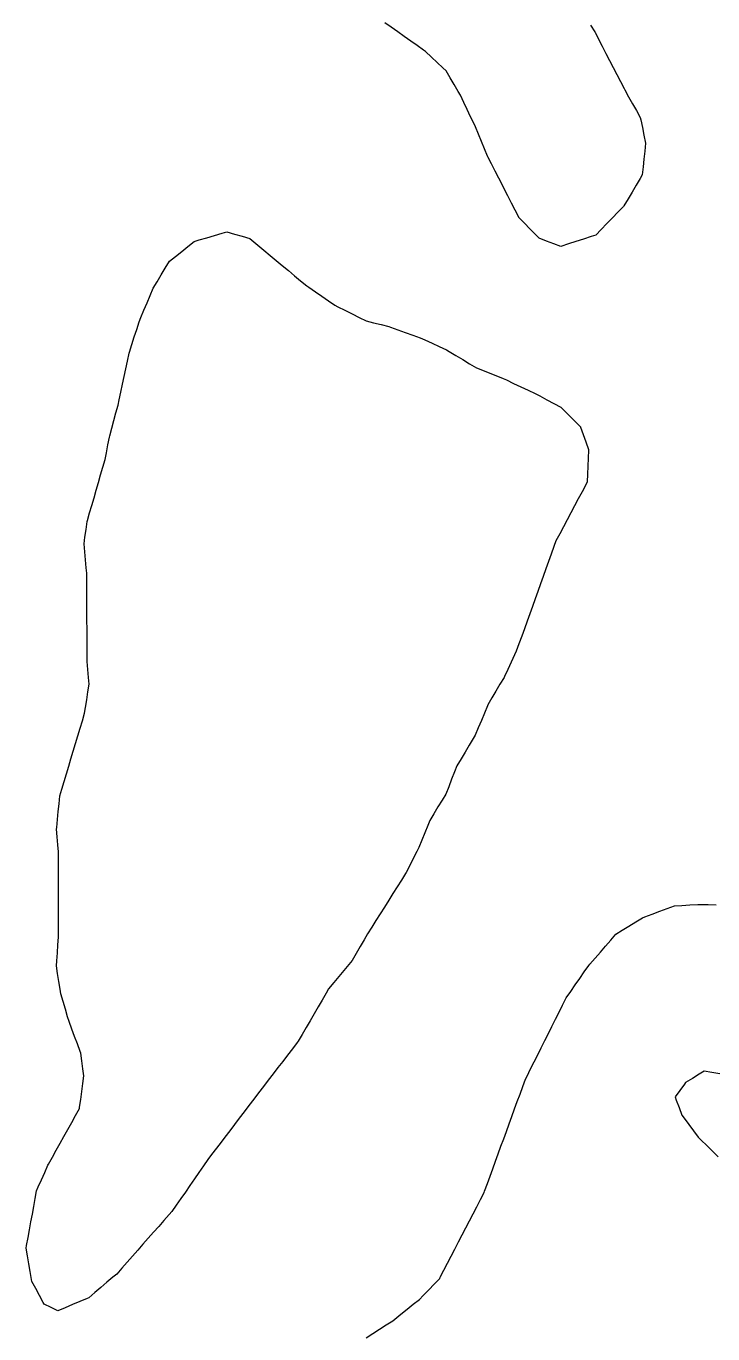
# Model space of a CAD drawing. Header units: millimetres. Extents: x 230 to 3347, y 514 to 5196.
# Drawn here: x 1752.5 to 1839, y 1621.7 to 1786.4 of the extents above; entities that cross this region are included whole.
import ezdxf

# ---------------------------------------------------------------- set-up
doc = ezdxf.new("R2010")
doc.units = ezdxf.units.MM
for name, color, linetype in [('ALL_HOLES', 1, 'Continuous'), ('OUTLINE_ISLAND_01_HOLE_06', 1, 'Continuous'), ('OUTLINE_ISLAND_01_HOLE_13', 1, 'Continuous'), ('OUTLINE_ISLAND_01_HOLE_25', 1, 'Continuous')]:
    doc.layers.add(name, color=color, linetype=linetype)

msp = doc.modelspace()

# ---------------------------------------------------------------- linework, layer by layer
at = {"layer": 'ALL_HOLES'}
for points in [[(1823.5753, 1786.4944), (1824.1151, 1785.6526), (1824.1269, 1785.6297), (1824.5845, 1784.7406), (1825.0422, 1783.8515), (1825.4998, 1782.9623), (1825.9574, 1782.0732), (1826.4151, 1781.1841), (1826.8727, 1780.2949), (1827.3304, 1779.4058), (1827.788, 1778.5166), (1827.8707, 1778.3693), (1828.3604, 1777.4974), (1828.8501, 1776.6255), (1829.3397, 1775.7536), (1829.8294, 1774.8817), (1829.8852, 1774.6113), (1830.0874, 1773.632), (1830.2895, 1772.6526), (1830.4917, 1771.6733), (1830.4886, 1771.6437), (1830.3829, 1770.6493), (1830.2773, 1769.6549), (1830.1716, 1768.6605), (1830.066, 1767.6661), (1829.7994, 1767.2114), (1829.2937, 1766.3487), (1828.788, 1765.486), (1828.2822, 1764.6233), (1827.7765, 1763.7607), (1827.6972, 1763.6784), (1827.0038, 1762.9579), (1826.3103, 1762.2374), (1825.6168, 1761.5169), (1824.9233, 1760.7965), (1824.2298, 1760.076), (1823.6362, 1759.8834), (1822.685, 1759.5749), (1821.7338, 1759.2663), (1820.7826, 1758.9578), (1819.8314, 1758.6492), (1818.9555, 1758.9774), (1818.019, 1759.3283), (1817.0826, 1759.6792), (1816.6381, 1760.1412), (1815.9448, 1760.8618), (1815.2515, 1761.5824), (1814.5582, 1762.3031), (1814.5409, 1762.3366), (1814.0838, 1763.226), (1813.6266, 1764.1154), (1813.1695, 1765.0048), (1812.7123, 1765.8941), (1812.2552, 1766.7835), (1812.0066, 1767.259), (1811.5433, 1768.1452), (1811.08, 1769.0314), (1810.6167, 1769.9176), (1810.5824, 1770.002), (1810.2051, 1770.9281), (1809.8279, 1771.8542), (1809.4507, 1772.7804), (1809.0735, 1773.7065), (1808.8981, 1774.08), (1808.4731, 1774.9852), (1808.0481, 1775.8904), (1807.6231, 1776.7955), (1807.1981, 1777.7007), (1806.9204, 1778.1682), (1806.4096, 1779.0279), (1805.8989, 1779.8877), (1805.3881, 1780.7474), (1804.9902, 1781.1223), (1804.2625, 1781.8082), (1803.5347, 1782.494), (1802.807, 1783.1799), (1802.5581, 1783.356), (1801.7417, 1783.9335), (1800.9253, 1784.5109), (1800.1088, 1785.0884), (1799.2924, 1785.6659), (1798.476, 1786.2434), (1797.6596, 1786.8209)], [(1795.3161, 1621.2155), (1796.1584, 1621.7545), (1797.0006, 1622.2935), (1797.8429, 1622.8325), (1798.6852, 1623.3716), (1798.9166, 1623.557), (1799.6968, 1624.1825), (1800.477, 1624.808), (1801.2573, 1625.4334), (1802.0375, 1626.0589), (1802.4971, 1626.5355), (1803.1912, 1627.2554), (1803.8853, 1627.9753), (1804.5794, 1628.6951), (1804.6568, 1628.8449), (1805.116, 1629.7332), (1805.5751, 1630.6216), (1806.0342, 1631.5099), (1806.4934, 1632.3983), (1806.9525, 1633.2867), (1807.4117, 1634.175), (1807.8708, 1635.0634), (1808.3299, 1635.9518), (1808.7891, 1636.8401), (1809.2482, 1637.7285), (1809.7074, 1638.6169), (1810.1665, 1639.5052), (1810.2367, 1639.6976), (1810.5794, 1640.6371), (1810.922, 1641.5765), (1811.2647, 1642.516), (1811.6074, 1643.4554), (1811.9501, 1644.3949), (1812.2927, 1645.3343), (1812.6354, 1646.2738), (1812.9781, 1647.2133), (1813.3208, 1648.1527), (1813.6634, 1649.0922), (1814.0061, 1650.0316), (1814.3488, 1650.9711), (1814.6914, 1651.9105), (1815.0341, 1652.85), (1815.3768, 1653.7894), (1815.5713, 1654.1776), (1816.0193, 1655.0717), (1816.4673, 1655.9657), (1816.9153, 1656.8597), (1817.3633, 1657.7538), (1817.8112, 1658.6478), (1818.2592, 1659.5419), (1818.7072, 1660.4359), (1819.1552, 1661.3299), (1819.6032, 1662.224), (1820.0512, 1663.118), (1820.4992, 1664.0121), (1820.5012, 1664.0149), (1821.0716, 1664.8363), (1821.6421, 1665.6576), (1822.2125, 1666.479), (1822.7829, 1667.3003), (1823.3534, 1668.1216), (1823.4943, 1668.2842), (1824.1493, 1669.0398), (1824.8043, 1669.7954), (1825.4594, 1670.551), (1826.1144, 1671.3066), (1826.7694, 1672.0622), (1827.5491, 1672.5427), (1828.4004, 1673.0674), (1829.2517, 1673.5921), (1830.103, 1674.1168), (1830.3963, 1674.2263), (1831.333, 1674.5763), (1832.2698, 1674.9262), (1833.2066, 1675.2761), (1834.1434, 1675.6261), (1835.0653, 1675.676), (1836.0638, 1675.73), (1837.0624, 1675.7841), (1837.3812, 1675.7789), (1838.3811, 1675.7627), (1839.3809, 1675.7464)], [(1839.8308, 1654.4534), (1838.8441, 1654.6158), (1837.8574, 1654.7783), (1837.2475, 1654.4084), (1836.3924, 1653.89), (1835.5373, 1653.3715), (1835.3948, 1653.1788), (1834.8001, 1652.3748), (1834.2055, 1651.5708), (1834.36, 1651.1468), (1834.7023, 1650.2072), (1835.0446, 1649.2676), (1835.3304, 1648.8832), (1835.927, 1648.0807), (1836.5236, 1647.2782), (1837.1203, 1646.4757), (1837.4923, 1646.1123), (1838.2076, 1645.4136), (1838.923, 1644.7148), (1839.6384, 1644.0161)]]:
    msp.add_lwpolyline(points, dxfattribs=at)
msp.add_lwpolyline([(1777.7777, 1760.477), (1778.7392, 1760.2023), (1779.7008, 1759.9275), (1780.6623, 1759.6528), (1780.9172, 1759.4409), (1781.6862, 1758.8017), (1782.4552, 1758.1625), (1783.2242, 1757.5232), (1783.9933, 1756.884), (1784.7623, 1756.2448), (1785.5313, 1755.6056), (1786.3003, 1754.9663), (1787.0693, 1754.3271), (1787.8383, 1753.6879), (1788.1035, 1753.5055), (1788.9274, 1752.9387), (1789.7513, 1752.372), (1790.5752, 1751.8052), (1791.3991, 1751.2385), (1791.7636, 1751.0556), (1792.6573, 1750.607), (1793.551, 1750.1584), (1794.4448, 1749.7098), (1795.3385, 1749.2613), (1796.2276, 1749.0446), (1797.1992, 1748.8079), (1798.1708, 1748.5712), (1798.3652, 1748.5019), (1799.3071, 1748.1663), (1800.2491, 1747.8306), (1801.1911, 1747.4949), (1802.1331, 1747.1593), (1802.7162, 1746.8877), (1803.6227, 1746.4654), (1804.5291, 1746.0432), (1805.4356, 1745.621), (1805.763, 1745.4253), (1806.6212, 1744.912), (1807.4795, 1744.3988), (1808.3377, 1743.8855), (1809.1959, 1743.3723), (1809.7699, 1743.1431), (1810.6986, 1742.7722), (1811.6272, 1742.4013), (1812.5559, 1742.0304), (1812.9784, 1741.8321), (1813.8837, 1741.4072), (1814.7889, 1740.9824), (1815.6942, 1740.5575), (1816.5995, 1740.1327), (1817.1726, 1739.8214), (1818.0513, 1739.3442), (1818.9301, 1738.8669), (1819.8089, 1738.3897), (1820.1443, 1738.059), (1820.8564, 1737.357), (1821.5685, 1736.6549), (1822.2806, 1735.9529), (1822.2958, 1735.9114), (1822.6396, 1734.9723), (1822.9833, 1734.0333), (1823.3271, 1733.0942), (1823.3225, 1732.9845), (1823.2804, 1731.9853), (1823.2384, 1730.9862), (1823.1963, 1729.9871), (1823.1542, 1728.988), (1822.9637, 1728.6288), (1822.4952, 1727.7454), (1822.0266, 1726.862), (1821.5581, 1725.9785), (1821.0895, 1725.0951), (1820.621, 1724.2117), (1820.1524, 1723.3282), (1819.6838, 1722.4448), (1819.2153, 1721.5614), (1818.9614, 1720.8558), (1818.6229, 1719.9149), (1818.2843, 1718.9739), (1817.9457, 1718.033), (1817.6072, 1717.0921), (1817.2686, 1716.1511), (1816.93, 1715.2102), (1816.5915, 1714.2692), (1816.2529, 1713.3283), (1815.9143, 1712.3873), (1815.5758, 1711.4464), (1815.2372, 1710.5055), (1814.8986, 1709.5645), (1814.5601, 1708.6236), (1814.2215, 1707.6826), (1814.003, 1707.2108), (1813.5829, 1706.3033), (1813.1627, 1705.3958), (1812.7426, 1704.4884), (1812.6737, 1704.3718), (1812.1652, 1703.5108), (1811.6566, 1702.6498), (1811.148, 1701.7888), (1810.6394, 1700.9278), (1810.5903, 1700.8103), (1810.2049, 1699.8876), (1809.8194, 1698.9648), (1809.4339, 1698.0421), (1809.0484, 1697.1194), (1808.7977, 1696.6982), (1808.2861, 1695.8389), (1807.7746, 1694.9797), (1807.263, 1694.1204), (1806.7515, 1693.2612), (1806.4477, 1692.4806), (1806.085, 1691.5486), (1805.7224, 1690.6167), (1805.3597, 1689.6848), (1804.8876, 1688.915), (1804.3648, 1688.0625), (1803.842, 1687.2101), (1803.3192, 1686.3576), (1803.0752, 1685.7454), (1802.7049, 1684.8164), (1802.3346, 1683.8875), (1801.9643, 1682.9586), (1801.7147, 1682.4696), (1801.26, 1681.579), (1800.8053, 1680.6883), (1800.3506, 1679.7977), (1800.2876, 1679.6976), (1799.7548, 1678.8514), (1799.222, 1678.0052), (1798.6892, 1677.1589), (1798.1564, 1676.3127), (1797.6236, 1675.4664), (1797.0908, 1674.6202), (1796.558, 1673.774), (1796.0252, 1672.9277), (1795.4924, 1672.0815), (1795.0677, 1671.3409), (1794.5703, 1670.4734), (1794.0729, 1669.6058), (1793.5755, 1668.7383), (1793.1623, 1668.2431), (1792.5216, 1667.4753), (1791.881, 1666.7074), (1791.2403, 1665.9396), (1790.5997, 1665.1718), (1790.2732, 1664.6099), (1789.7707, 1663.7453), (1789.2683, 1662.8806), (1788.7659, 1662.016), (1788.2635, 1661.1514), (1787.7611, 1660.2868), (1787.2586, 1659.4221), (1786.7562, 1658.5575), (1786.647, 1658.4147), (1786.0396, 1657.6203), (1785.4322, 1656.8259), (1784.8248, 1656.0315), (1784.2175, 1655.2371), (1783.6101, 1654.4427), (1783.0027, 1653.6483), (1782.3953, 1652.8539), (1781.7879, 1652.0595), (1781.1805, 1651.2651), (1780.5731, 1650.4706), (1779.9657, 1649.6762), (1779.3583, 1648.8818), (1778.7509, 1648.0874), (1778.1435, 1647.293), (1777.5361, 1646.4986), (1776.9288, 1645.7042), (1776.3214, 1644.9098), (1775.714, 1644.1154), (1775.4139, 1643.6832), (1774.8436, 1642.8617), (1774.2734, 1642.0403), (1773.7031, 1641.2188), (1773.1328, 1640.3974), (1772.5626, 1639.5759), (1771.9923, 1638.7545), (1771.422, 1637.933), (1770.8517, 1637.1115), (1770.5345, 1636.7515), (1769.8735, 1636.0012), (1769.2124, 1635.2508), (1768.5514, 1634.5005), (1767.8903, 1633.7501), (1767.2293, 1632.9998), (1766.5683, 1632.2494), (1765.9072, 1631.4991), (1765.2462, 1630.7487), (1764.5851, 1629.9984), (1763.9241, 1629.2481), (1763.4558, 1628.8522), (1762.6921, 1628.2066), (1761.9283, 1627.5611), (1761.1646, 1626.9155), (1760.4009, 1626.2699), (1760.1986, 1626.184), (1759.2781, 1625.7932), (1758.3576, 1625.4024), (1757.4372, 1625.0115), (1756.5167, 1624.6207), (1755.6823, 1625.0153), (1754.7783, 1625.4428), (1754.6646, 1625.6578), (1754.1969, 1626.5417), (1753.7292, 1627.4256), (1753.2615, 1628.3095), (1753.2156, 1628.572), (1753.0435, 1629.5571), (1752.8714, 1630.5421), (1752.6993, 1631.5272), (1752.5272, 1632.5123), (1752.589, 1632.8524), (1752.7678, 1633.8363), (1752.9465, 1634.8201), (1753.1253, 1635.804), (1753.3041, 1636.7879), (1753.4829, 1637.7718), (1753.6617, 1638.7557), (1753.8405, 1639.7396), (1754.0505, 1640.2155), (1754.4544, 1641.1303), (1754.8582, 1642.0451), (1755.262, 1642.96), (1755.3344, 1643.0896), (1755.822, 1643.9626), (1756.3096, 1644.8357), (1756.7972, 1645.7088), (1757.2849, 1646.5818), (1757.7725, 1647.4549), (1758.2601, 1648.328), (1758.7477, 1649.201), (1759.2353, 1650.0741), (1759.2587, 1650.2484), (1759.3917, 1651.2395), (1759.5247, 1652.2306), (1759.6576, 1653.2217), (1759.7906, 1654.2128), (1759.6718, 1655.0958), (1759.5384, 1656.0868), (1759.405, 1657.0779), (1759.3267, 1657.2863), (1758.9749, 1658.2223), (1758.623, 1659.1584), (1758.2712, 1660.0945), (1757.9194, 1661.0305), (1757.7415, 1661.6361), (1757.4596, 1662.5956), (1757.1777, 1663.5551), (1756.8959, 1664.5145), (1756.8031, 1665.1024), (1756.6472, 1666.0901), (1756.4913, 1667.0779), (1756.3353, 1668.0657), (1756.3803, 1668.6949), (1756.4517, 1669.6924), (1756.5231, 1670.6898), (1756.5944, 1671.6873), (1756.5957, 1672.4161), (1756.5975, 1673.4161), (1756.5993, 1674.4161), (1756.6011, 1675.4161), (1756.6029, 1676.4161), (1756.6046, 1677.4161), (1756.6064, 1678.4161), (1756.6082, 1679.4161), (1756.61, 1680.4161), (1756.6118, 1681.4161), (1756.6135, 1682.4161), (1756.5333, 1683.2888), (1756.4417, 1684.2846), (1756.3501, 1685.2804), (1756.371, 1685.4895), (1756.4706, 1686.4845), (1756.5702, 1687.4795), (1756.6697, 1688.4746), (1756.7693, 1689.4696), (1757.02, 1690.3074), (1757.3067, 1691.2655), (1757.5933, 1692.2235), (1757.88, 1693.1815), (1758.1667, 1694.1395), (1758.4534, 1695.0976), (1758.7401, 1696.0556), (1759.0267, 1697.0136), (1759.3134, 1697.9717), (1759.6001, 1698.9297), (1759.8868, 1699.8877), (1759.9936, 1700.5782), (1760.1464, 1701.5664), (1760.2993, 1702.5547), (1760.4521, 1703.5429), (1760.3818, 1704.3772), (1760.2977, 1705.3736), (1760.2137, 1706.3701), (1760.2129, 1706.5062), (1760.2065, 1707.5062), (1760.2002, 1708.5061), (1760.1938, 1709.5061), (1760.1875, 1710.5061), (1760.1812, 1711.5061), (1760.1748, 1712.5061), (1760.1685, 1713.506), (1760.1621, 1714.506), (1760.1558, 1715.506), (1760.1494, 1716.506), (1760.1431, 1717.506), (1760.0823, 1718.1961), (1759.9945, 1719.1923), (1759.9067, 1720.1884), (1759.8189, 1721.1845), (1759.9302, 1722.0208), (1760.0621, 1723.012), (1760.194, 1724.0033), (1760.2296, 1724.1262), (1760.5084, 1725.0865), (1760.7872, 1726.0469), (1761.0659, 1727.0072), (1761.3447, 1727.9676), (1761.6235, 1728.928), (1761.9022, 1729.8883), (1762.181, 1730.8487), (1762.4598, 1731.809), (1762.6274, 1732.6749), (1762.8174, 1733.6567), (1763.0075, 1734.6384), (1763.0525, 1734.8062), (1763.3118, 1735.772), (1763.5711, 1736.7378), (1763.8304, 1737.7036), (1764.0897, 1738.6694), (1764.234, 1739.3353), (1764.4456, 1740.3127), (1764.6572, 1741.29), (1764.8689, 1742.2674), (1765.0805, 1743.2447), (1765.2922, 1744.2221), (1765.5038, 1745.1994), (1765.5479, 1745.341), (1765.8449, 1746.2959), (1766.1419, 1747.2508), (1766.4389, 1748.2056), (1766.7359, 1749.1605), (1766.963, 1749.6971), (1767.3528, 1750.618), (1767.7425, 1751.5389), (1768.1322, 1752.4599), (1768.522, 1753.3808), (1769.0119, 1754.2004), (1769.525, 1755.0587), (1770.0381, 1755.917), (1770.5513, 1756.7753), (1771.3259, 1757.3958), (1772.1064, 1758.0209), (1772.8869, 1758.6461), (1773.6674, 1759.2712), (1774.3232, 1759.4636), (1775.2827, 1759.7451), (1776.2423, 1760.0266), (1777.2019, 1760.3081)], close=True, dxfattribs=at)
at = {"layer": 'OUTLINE_ISLAND_01_HOLE_06'}
for points in [[(1795.3161, 1621.2155), (1796.1584, 1621.7545), (1797.0006, 1622.2935), (1797.8429, 1622.8325), (1798.6852, 1623.3716), (1798.9166, 1623.557), (1799.6968, 1624.1825), (1800.477, 1624.808), (1801.2573, 1625.4334), (1802.0375, 1626.0589), (1802.4971, 1626.5355), (1803.1912, 1627.2554), (1803.8853, 1627.9753), (1804.5794, 1628.6951), (1804.6568, 1628.8449), (1805.116, 1629.7332), (1805.5751, 1630.6216), (1806.0342, 1631.5099), (1806.4934, 1632.3983), (1806.9525, 1633.2867), (1807.4117, 1634.175), (1807.8708, 1635.0634), (1808.3299, 1635.9518), (1808.7891, 1636.8401), (1809.2482, 1637.7285), (1809.7074, 1638.6169), (1810.1665, 1639.5052), (1810.2367, 1639.6976), (1810.5794, 1640.6371), (1810.922, 1641.5765), (1811.2647, 1642.516), (1811.6074, 1643.4554), (1811.9501, 1644.3949), (1812.2927, 1645.3343), (1812.6354, 1646.2738), (1812.9781, 1647.2133), (1813.3208, 1648.1527), (1813.6634, 1649.0922), (1814.0061, 1650.0316), (1814.3488, 1650.9711), (1814.6914, 1651.9105), (1815.0341, 1652.85), (1815.3768, 1653.7894), (1815.5713, 1654.1776), (1816.0193, 1655.0717), (1816.4673, 1655.9657), (1816.9153, 1656.8597), (1817.3633, 1657.7538), (1817.8112, 1658.6478), (1818.2592, 1659.5419), (1818.7072, 1660.4359), (1819.1552, 1661.3299), (1819.6032, 1662.224), (1820.0512, 1663.118), (1820.4992, 1664.0121), (1820.5012, 1664.0149), (1821.0716, 1664.8363), (1821.6421, 1665.6576), (1822.2125, 1666.479), (1822.7829, 1667.3003), (1823.3534, 1668.1216), (1823.4943, 1668.2842), (1824.1493, 1669.0398), (1824.8043, 1669.7954), (1825.4594, 1670.551), (1826.1144, 1671.3066), (1826.7694, 1672.0622), (1827.5491, 1672.5427), (1828.4004, 1673.0674), (1829.2517, 1673.5921), (1830.103, 1674.1168), (1830.3963, 1674.2263), (1831.333, 1674.5763), (1832.2698, 1674.9262), (1833.2066, 1675.2761), (1834.1434, 1675.6261), (1835.0653, 1675.676), (1836.0638, 1675.73), (1837.0624, 1675.7841), (1837.3812, 1675.7789), (1838.3811, 1675.7627), (1839.3809, 1675.7464)], [(1839.8308, 1654.4534), (1838.8441, 1654.6158), (1837.8574, 1654.7783), (1837.2475, 1654.4084), (1836.3924, 1653.89), (1835.5373, 1653.3715), (1835.3948, 1653.1788), (1834.8001, 1652.3748), (1834.2055, 1651.5708), (1834.36, 1651.1468), (1834.7023, 1650.2072), (1835.0446, 1649.2676), (1835.3304, 1648.8832), (1835.927, 1648.0807), (1836.5236, 1647.2782), (1837.1203, 1646.4757), (1837.4923, 1646.1123), (1838.2076, 1645.4136), (1838.923, 1644.7148), (1839.6384, 1644.0161)]]:
    msp.add_lwpolyline(points, dxfattribs=at)
at = {"layer": 'OUTLINE_ISLAND_01_HOLE_13'}
msp.add_lwpolyline([(1777.7777, 1760.477), (1778.7392, 1760.2023), (1779.7008, 1759.9275), (1780.6623, 1759.6528), (1780.9172, 1759.4409), (1781.6862, 1758.8017), (1782.4552, 1758.1625), (1783.2242, 1757.5232), (1783.9933, 1756.884), (1784.7623, 1756.2448), (1785.5313, 1755.6056), (1786.3003, 1754.9663), (1787.0693, 1754.3271), (1787.8383, 1753.6879), (1788.1035, 1753.5055), (1788.9274, 1752.9387), (1789.7513, 1752.372), (1790.5752, 1751.8052), (1791.3991, 1751.2385), (1791.7636, 1751.0556), (1792.6573, 1750.607), (1793.551, 1750.1584), (1794.4448, 1749.7098), (1795.3385, 1749.2613), (1796.2276, 1749.0446), (1797.1992, 1748.8079), (1798.1708, 1748.5712), (1798.3652, 1748.5019), (1799.3071, 1748.1663), (1800.2491, 1747.8306), (1801.1911, 1747.4949), (1802.1331, 1747.1593), (1802.7162, 1746.8877), (1803.6227, 1746.4654), (1804.5291, 1746.0432), (1805.4356, 1745.621), (1805.763, 1745.4253), (1806.6212, 1744.912), (1807.4795, 1744.3988), (1808.3377, 1743.8855), (1809.1959, 1743.3723), (1809.7699, 1743.1431), (1810.6986, 1742.7722), (1811.6272, 1742.4013), (1812.5559, 1742.0304), (1812.9784, 1741.8321), (1813.8837, 1741.4072), (1814.7889, 1740.9824), (1815.6942, 1740.5575), (1816.5995, 1740.1327), (1817.1726, 1739.8214), (1818.0513, 1739.3442), (1818.9301, 1738.8669), (1819.8089, 1738.3897), (1820.1443, 1738.059), (1820.8564, 1737.357), (1821.5685, 1736.6549), (1822.2806, 1735.9529), (1822.2958, 1735.9114), (1822.6396, 1734.9723), (1822.9833, 1734.0333), (1823.3271, 1733.0942), (1823.3225, 1732.9845), (1823.2804, 1731.9853), (1823.2384, 1730.9862), (1823.1963, 1729.9871), (1823.1542, 1728.988), (1822.9637, 1728.6288), (1822.4952, 1727.7454), (1822.0266, 1726.862), (1821.5581, 1725.9785), (1821.0895, 1725.0951), (1820.621, 1724.2117), (1820.1524, 1723.3282), (1819.6838, 1722.4448), (1819.2153, 1721.5614), (1818.9614, 1720.8558), (1818.6229, 1719.9149), (1818.2843, 1718.9739), (1817.9457, 1718.033), (1817.6072, 1717.0921), (1817.2686, 1716.1511), (1816.93, 1715.2102), (1816.5915, 1714.2692), (1816.2529, 1713.3283), (1815.9143, 1712.3873), (1815.5758, 1711.4464), (1815.2372, 1710.5055), (1814.8986, 1709.5645), (1814.5601, 1708.6236), (1814.2215, 1707.6826), (1814.003, 1707.2108), (1813.5829, 1706.3033), (1813.1627, 1705.3958), (1812.7426, 1704.4884), (1812.6737, 1704.3718), (1812.1652, 1703.5108), (1811.6566, 1702.6498), (1811.148, 1701.7888), (1810.6394, 1700.9278), (1810.5903, 1700.8103), (1810.2049, 1699.8876), (1809.8194, 1698.9648), (1809.4339, 1698.0421), (1809.0484, 1697.1194), (1808.7977, 1696.6982), (1808.2861, 1695.8389), (1807.7746, 1694.9797), (1807.263, 1694.1204), (1806.7515, 1693.2612), (1806.4477, 1692.4806), (1806.085, 1691.5486), (1805.7224, 1690.6167), (1805.3597, 1689.6848), (1804.8876, 1688.915), (1804.3648, 1688.0625), (1803.842, 1687.2101), (1803.3192, 1686.3576), (1803.0752, 1685.7454), (1802.7049, 1684.8164), (1802.3346, 1683.8875), (1801.9643, 1682.9586), (1801.7147, 1682.4696), (1801.26, 1681.579), (1800.8053, 1680.6883), (1800.3506, 1679.7977), (1800.2876, 1679.6976), (1799.7548, 1678.8514), (1799.222, 1678.0052), (1798.6892, 1677.1589), (1798.1564, 1676.3127), (1797.6236, 1675.4664), (1797.0908, 1674.6202), (1796.558, 1673.774), (1796.0252, 1672.9277), (1795.4924, 1672.0815), (1795.0677, 1671.3409), (1794.5703, 1670.4734), (1794.0729, 1669.6058), (1793.5755, 1668.7383), (1793.1623, 1668.2431), (1792.5216, 1667.4753), (1791.881, 1666.7074), (1791.2403, 1665.9396), (1790.5997, 1665.1718), (1790.2732, 1664.6099), (1789.7707, 1663.7453), (1789.2683, 1662.8806), (1788.7659, 1662.016), (1788.2635, 1661.1514), (1787.7611, 1660.2868), (1787.2586, 1659.4221), (1786.7562, 1658.5575), (1786.647, 1658.4147), (1786.0396, 1657.6203), (1785.4322, 1656.8259), (1784.8248, 1656.0315), (1784.2175, 1655.2371), (1783.6101, 1654.4427), (1783.0027, 1653.6483), (1782.3953, 1652.8539), (1781.7879, 1652.0595), (1781.1805, 1651.2651), (1780.5731, 1650.4706), (1779.9657, 1649.6762), (1779.3583, 1648.8818), (1778.7509, 1648.0874), (1778.1435, 1647.293), (1777.5361, 1646.4986), (1776.9288, 1645.7042), (1776.3214, 1644.9098), (1775.714, 1644.1154), (1775.4139, 1643.6832), (1774.8436, 1642.8617), (1774.2734, 1642.0403), (1773.7031, 1641.2188), (1773.1328, 1640.3974), (1772.5626, 1639.5759), (1771.9923, 1638.7545), (1771.422, 1637.933), (1770.8517, 1637.1115), (1770.5345, 1636.7515), (1769.8735, 1636.0012), (1769.2124, 1635.2508), (1768.5514, 1634.5005), (1767.8903, 1633.7501), (1767.2293, 1632.9998), (1766.5683, 1632.2494), (1765.9072, 1631.4991), (1765.2462, 1630.7487), (1764.5851, 1629.9984), (1763.9241, 1629.2481), (1763.4558, 1628.8522), (1762.6921, 1628.2066), (1761.9283, 1627.5611), (1761.1646, 1626.9155), (1760.4009, 1626.2699), (1760.1986, 1626.184), (1759.2781, 1625.7932), (1758.3576, 1625.4024), (1757.4372, 1625.0115), (1756.5167, 1624.6207), (1755.6823, 1625.0153), (1754.7783, 1625.4428), (1754.6646, 1625.6578), (1754.1969, 1626.5417), (1753.7292, 1627.4256), (1753.2615, 1628.3095), (1753.2156, 1628.572), (1753.0435, 1629.5571), (1752.8714, 1630.5421), (1752.6993, 1631.5272), (1752.5272, 1632.5123), (1752.589, 1632.8524), (1752.7678, 1633.8363), (1752.9465, 1634.8201), (1753.1253, 1635.804), (1753.3041, 1636.7879), (1753.4829, 1637.7718), (1753.6617, 1638.7557), (1753.8405, 1639.7396), (1754.0505, 1640.2155), (1754.4544, 1641.1303), (1754.8582, 1642.0451), (1755.262, 1642.96), (1755.3344, 1643.0896), (1755.822, 1643.9626), (1756.3096, 1644.8357), (1756.7972, 1645.7088), (1757.2849, 1646.5818), (1757.7725, 1647.4549), (1758.2601, 1648.328), (1758.7477, 1649.201), (1759.2353, 1650.0741), (1759.2587, 1650.2484), (1759.3917, 1651.2395), (1759.5247, 1652.2306), (1759.6576, 1653.2217), (1759.7906, 1654.2128), (1759.6718, 1655.0958), (1759.5384, 1656.0868), (1759.405, 1657.0779), (1759.3267, 1657.2863), (1758.9749, 1658.2223), (1758.623, 1659.1584), (1758.2712, 1660.0945), (1757.9194, 1661.0305), (1757.7415, 1661.6361), (1757.4596, 1662.5956), (1757.1777, 1663.5551), (1756.8959, 1664.5145), (1756.8031, 1665.1024), (1756.6472, 1666.0901), (1756.4913, 1667.0779), (1756.3353, 1668.0657), (1756.3803, 1668.6949), (1756.4517, 1669.6924), (1756.5231, 1670.6898), (1756.5944, 1671.6873), (1756.5957, 1672.4161), (1756.5975, 1673.4161), (1756.5993, 1674.4161), (1756.6011, 1675.4161), (1756.6029, 1676.4161), (1756.6046, 1677.4161), (1756.6064, 1678.4161), (1756.6082, 1679.4161), (1756.61, 1680.4161), (1756.6118, 1681.4161), (1756.6135, 1682.4161), (1756.5333, 1683.2888), (1756.4417, 1684.2846), (1756.3501, 1685.2804), (1756.371, 1685.4895), (1756.4706, 1686.4845), (1756.5702, 1687.4795), (1756.6697, 1688.4746), (1756.7693, 1689.4696), (1757.02, 1690.3074), (1757.3067, 1691.2655), (1757.5933, 1692.2235), (1757.88, 1693.1815), (1758.1667, 1694.1395), (1758.4534, 1695.0976), (1758.7401, 1696.0556), (1759.0267, 1697.0136), (1759.3134, 1697.9717), (1759.6001, 1698.9297), (1759.8868, 1699.8877), (1759.9936, 1700.5782), (1760.1464, 1701.5664), (1760.2993, 1702.5547), (1760.4521, 1703.5429), (1760.3818, 1704.3772), (1760.2977, 1705.3736), (1760.2137, 1706.3701), (1760.2129, 1706.5062), (1760.2065, 1707.5062), (1760.2002, 1708.5061), (1760.1938, 1709.5061), (1760.1875, 1710.5061), (1760.1812, 1711.5061), (1760.1748, 1712.5061), (1760.1685, 1713.506), (1760.1621, 1714.506), (1760.1558, 1715.506), (1760.1494, 1716.506), (1760.1431, 1717.506), (1760.0823, 1718.1961), (1759.9945, 1719.1923), (1759.9067, 1720.1884), (1759.8189, 1721.1845), (1759.9302, 1722.0208), (1760.0621, 1723.012), (1760.194, 1724.0033), (1760.2296, 1724.1262), (1760.5084, 1725.0865), (1760.7872, 1726.0469), (1761.0659, 1727.0072), (1761.3447, 1727.9676), (1761.6235, 1728.928), (1761.9022, 1729.8883), (1762.181, 1730.8487), (1762.4598, 1731.809), (1762.6274, 1732.6749), (1762.8174, 1733.6567), (1763.0075, 1734.6384), (1763.0525, 1734.8062), (1763.3118, 1735.772), (1763.5711, 1736.7378), (1763.8304, 1737.7036), (1764.0897, 1738.6694), (1764.234, 1739.3353), (1764.4456, 1740.3127), (1764.6572, 1741.29), (1764.8689, 1742.2674), (1765.0805, 1743.2447), (1765.2922, 1744.2221), (1765.5038, 1745.1994), (1765.5479, 1745.341), (1765.8449, 1746.2959), (1766.1419, 1747.2508), (1766.4389, 1748.2056), (1766.7359, 1749.1605), (1766.963, 1749.6971), (1767.3528, 1750.618), (1767.7425, 1751.5389), (1768.1322, 1752.4599), (1768.522, 1753.3808), (1769.0119, 1754.2004), (1769.525, 1755.0587), (1770.0381, 1755.917), (1770.5513, 1756.7753), (1771.3259, 1757.3958), (1772.1064, 1758.0209), (1772.8869, 1758.6461), (1773.6674, 1759.2712), (1774.3232, 1759.4636), (1775.2827, 1759.7451), (1776.2423, 1760.0266), (1777.2019, 1760.3081)], close=True, dxfattribs=at)
at = {"layer": 'OUTLINE_ISLAND_01_HOLE_25'}
msp.add_lwpolyline([(1823.5753, 1786.4944), (1824.1151, 1785.6526), (1824.1269, 1785.6297), (1824.5845, 1784.7406), (1825.0422, 1783.8515), (1825.4998, 1782.9623), (1825.9574, 1782.0732), (1826.4151, 1781.1841), (1826.8727, 1780.2949), (1827.3304, 1779.4058), (1827.788, 1778.5166), (1827.8707, 1778.3693), (1828.3604, 1777.4974), (1828.8501, 1776.6255), (1829.3397, 1775.7536), (1829.8294, 1774.8817), (1829.8852, 1774.6113), (1830.0874, 1773.632), (1830.2895, 1772.6526), (1830.4917, 1771.6733), (1830.4886, 1771.6437), (1830.3829, 1770.6493), (1830.2773, 1769.6549), (1830.1716, 1768.6605), (1830.066, 1767.6661), (1829.7994, 1767.2114), (1829.2937, 1766.3487), (1828.788, 1765.486), (1828.2822, 1764.6233), (1827.7765, 1763.7607), (1827.6972, 1763.6784), (1827.0038, 1762.9579), (1826.3103, 1762.2374), (1825.6168, 1761.5169), (1824.9233, 1760.7965), (1824.2298, 1760.076), (1823.6362, 1759.8834), (1822.685, 1759.5749), (1821.7338, 1759.2663), (1820.7826, 1758.9578), (1819.8314, 1758.6492), (1818.9555, 1758.9774), (1818.019, 1759.3283), (1817.0826, 1759.6792), (1816.6381, 1760.1412), (1815.9448, 1760.8618), (1815.2515, 1761.5824), (1814.5582, 1762.3031), (1814.5409, 1762.3366), (1814.0838, 1763.226), (1813.6266, 1764.1154), (1813.1695, 1765.0048), (1812.7123, 1765.8941), (1812.2552, 1766.7835), (1812.0066, 1767.259), (1811.5433, 1768.1452), (1811.08, 1769.0314), (1810.6167, 1769.9176), (1810.5824, 1770.002), (1810.2051, 1770.9281), (1809.8279, 1771.8542), (1809.4507, 1772.7804), (1809.0735, 1773.7065), (1808.8981, 1774.08), (1808.4731, 1774.9852), (1808.0481, 1775.8904), (1807.6231, 1776.7955), (1807.1981, 1777.7007), (1806.9204, 1778.1682), (1806.4096, 1779.0279), (1805.8989, 1779.8877), (1805.3881, 1780.7474), (1804.9902, 1781.1223), (1804.2625, 1781.8082), (1803.5347, 1782.494), (1802.807, 1783.1799), (1802.5581, 1783.356), (1801.7417, 1783.9335), (1800.9253, 1784.5109), (1800.1088, 1785.0884), (1799.2924, 1785.6659), (1798.476, 1786.2434), (1797.6596, 1786.8209)], dxfattribs=at)

doc.saveas('drawing.dxf')
